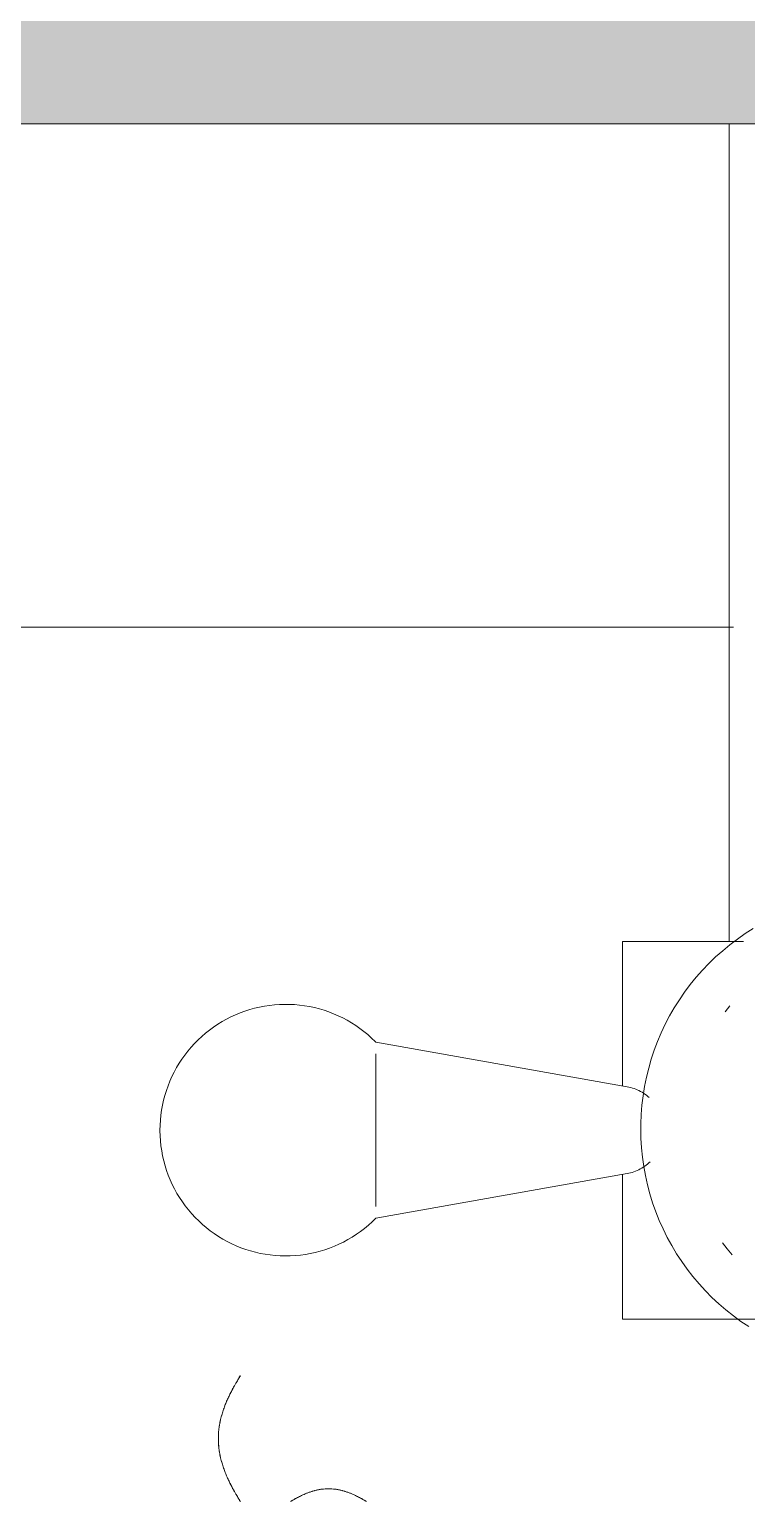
# Model space of a CAD drawing. Header units: metres. Extents: x -227.9 to -141.2, y 39.1 to 91.1.
# Drawn here: x -159.0686 to -159.0117, y 60.8775 to 60.9945 of the extents above; entities that cross this region are included whole.
import ezdxf

# ---------------------------------------------------------------- set-up
doc = ezdxf.new("R2010")
doc.units = ezdxf.units.M
doc.layers.add('I-WALL', color=7, linetype='Continuous', lineweight=5)
doc.layers.add('Q-SPCQ', color=7, linetype='Continuous', lineweight=5)

msp = doc.modelspace()

# ---------------------------------------------------------------- hatches: boundary and pattern name
at = {"layer": 'I-WALL', "true_color": 0xaaaaaa}
msp.add_hatch(color=253, dxfattribs=at).paths.add_polyline_path([(-158.4045819037776, 60.986976733406), (-158.4083824396734, 61.001976733406), (-159.1157084119211, 61.001976733406), (-159.111908454134, 60.986976733406), (-158.412318894037, 60.986976733406)])

# ---------------------------------------------------------------- linework, layer by layer
at = {"layer": 'I-WALL', "lineweight": 13}
msp.add_line((-159.1119084541339, 60.98697673340595), (-158.4200558842963, 60.98697673340595), dxfattribs=at)
at = {"layer": 'Q-SPCQ', "color": 9, "lineweight": 9, "true_color": 0xc0c0c0}
for p, q in [((-159.013053450197, 60.98697673340601), (-159.013053450197, 60.92197673340614)), ((-159.0983860017941, 60.94697673340608), (-159.0127127084597, 60.94697673340608)), ((-159.0678860017941, 60.94697673340608), (-159.0518860017941, 60.94697673340608)), ((-159.0518860017942, 60.94697673340608), (-159.0678860017941, 60.94697673340608)), ((-159.0215301976327, 60.92197673340614), (-159.0215301976327, 60.91048964798821)), ((-159.021359826764, 60.9219767334061), (-159.0215301976326, 60.9219767334061)), ((-159.0215301976326, 60.9219767334061), (-159.0165301976326, 60.9219767334061)), ((-159.0165301976326, 60.9219767334061), (-159.0119239367665, 60.9219767334061)), ((-159.0124094113587, 60.92218511322158), (-159.0130041761357, 60.92173371731101)), ((-159.0117970713082, 60.92261236381613), (-159.0124094113587, 60.92218511322158)), ((-159.0111681355977, 60.92301478558487), (-159.0117970713082, 60.92261236381613)), ((-159.0141372035209, 60.92076141556261), (-159.0146736535269, 60.92024206520014)), ((-159.0135804141424, 60.92125889822161), (-159.0141372035209, 60.92076141556261)), ((-159.0130041761357, 60.92173371731101), (-159.0135804141424, 60.92125889822161)), ((-159.015188905955, 60.919701677984), (-159.0156821365111, 60.91914111841846)), ((-159.0146736535269, 60.92024206520014), (-159.015188905955, 60.919701677984)), ((-159.0161525561316, 60.91856128327925), (-159.0165994122454, 60.91796310017888)), ((-159.0156821365111, 60.91914111841846), (-159.0161525561316, 60.91856128327925)), ((-159.017021989978, 60.91734752608274), (-159.0174196132954, 60.91671554577803)), ((-159.0165994122454, 60.91796310017888), (-159.017021989978, 60.91734752608274)), ((-159.0526309897387, 60.91599641859733), (-159.05226756057, 60.91616344526329)), ((-159.05226756057, 60.91616344526329), (-159.0518977428207, 60.91631580503524)), ((-159.0518977428207, 60.91631580503524), (-159.0515221281204, 60.91645325417007)), ((-159.0515221281204, 60.91645325417007), (-159.0511413173723, 60.91657557277848)), ((-159.0511413173723, 60.91657557277848), (-159.0507559197925, 60.91668256517677)), ((-159.0507559197925, 60.91668256517677), (-159.0503665519349, 60.91677406019993)), ((-159.0503665519349, 60.91677406019993), (-159.049973836705, 60.91684991147547)), ((-159.049973836705, 60.91684991147547), (-159.0495784023634, 60.91690999765749)), ((-159.0495784023634, 60.91690999765749), (-159.0491808815206, 60.91695422262096)), ((-159.0491808815206, 60.91695422262096), (-159.0487819101253, 60.91698251561534)), ((-159.0487819101253, 60.91698251561534), (-159.0483821264465, 60.91699483137787)), ((-159.0483821264465, 60.91699483137787), (-159.047982170053, 60.91699115020599)), ((-159.047982170053, 60.91699115020599), (-159.0475826807894, 60.91697147798877)), ((-159.0475826807894, 60.91697147798877), (-159.0471842977536, 60.91693584619756)), ((-159.0471842977536, 60.91693584619756), (-159.0467876582732, 60.91688431183563)), ((-159.0467876582732, 60.91688431183563), (-159.046393396887, 60.91681695734695)), ((-159.046393396887, 60.91681695734695), (-159.046002144329, 60.91673389048437)), ((-159.046002144329, 60.91673389048437), (-159.0456145265199, 60.91663524413711)), ((-159.0456145265199, 60.91663524413711), (-159.0452311635653, 60.91652117611829)), ((-159.0452311635653, 60.91652117611829), (-159.0448526687645, 60.91639186891243)), ((-159.0448526687645, 60.91639186891243), (-159.0444796476281, 60.91624752938345)), ((-159.0444796476281, 60.91624752938345), (-159.0441126969105, 60.91608838844383)), ((-159.0441126969105, 60.91608838844383), (-159.0437524036545, 60.91591470068511)), ((-159.0177916460848, 60.91606817029845), (-159.0181374931733, 60.91540643530665)), ((-159.0174196132954, 60.91671554577803), (-159.0177916460848, 60.91606817029845)), ((-159.0130085337368, 60.91688188503649), (-159.0133907467156, 60.91641077263783)), ((-159.0546456767179, 60.91470280296456), (-159.0543323668424, 60.91495143037594)), ((-159.0543323668424, 60.91495143037594), (-159.0540093651367, 60.91518732985859)), ((-159.0540093651367, 60.91518732985859), (-159.0536771883347, 60.91541012402365)), ((-159.0536771883347, 60.91541012402365), (-159.0533363678483, 60.91561945644802)), ((-159.0533363678483, 60.91561945644802), (-159.0529874489177, 60.91581499224442)), ((-159.0529874489177, 60.91581499224442), (-159.0526309897387, 60.91599641859733)), ((-159.0437524036545, 60.91591470068511), (-159.0433993442526, 60.91572674397065)), ((-159.0433993442526, 60.91572674397065), (-159.0430540835244, 60.9155248189911)), ((-159.0430540835244, 60.9155248189911), (-159.0427171738135, 60.91530924878338)), ((-159.0427171738135, 60.91530924878338), (-159.0423891541034, 60.91508037821378)), ((-159.0423891541034, 60.91508037821378), (-159.0420705491558, 60.91483857342642)), ((-159.0181374931733, 60.91540643530665), (-159.0184566012793, 60.91473139943746)), ((-159.0557922225674, 60.9135892608953), (-159.0555225253834, 60.91388462862668)), ((-159.0555225253834, 60.91388462862668), (-159.0552412323694, 60.91416897508457)), ((-159.0552412323694, 60.91416897508457), (-159.0549487935344, 60.91444184537529)), ((-159.0549487935344, 60.91444184537529), (-159.0546456767179, 60.91470280296456)), ((-159.0420705491558, 60.91483857342642), (-159.0417618686707, 60.91458422125739)), ((-159.0417618686707, 60.91458422125739), (-159.0414636064709, 60.91431772861588)), ((-159.0414636064709, 60.91431772861588), (-159.0411762397123, 60.91403952183328)), ((-159.0411762397123, 60.91403952183328), (-159.0411327368474, 60.91399541417557)), ((-159.021160946878, 60.91044127592504), (-159.0411327368474, 60.91399541417557)), ((-159.0187484598979, 60.91404414260428), (-159.0190126021176, 60.91334576427143)), ((-159.0184566012793, 60.91473139943746), (-159.0187484598979, 60.91404414260428)), ((-159.0567467163861, 60.91230727615479), (-159.0565275214251, 60.91264183890952)), ((-159.0565275214251, 60.91264183890952), (-159.0562951228548, 60.91296736858921)), ((-159.0562951228548, 60.91296736858921), (-159.0560498924635, 60.91328334441576)), ((-159.0560498924635, 60.91328334441576), (-159.0557922225674, 60.9135892608953)), ((-159.0411327368473, 60.90699541417553), (-159.0411327368473, 60.91305759200202)), ((-159.0192486053671, 60.91263738169526), (-159.0194560920916, 60.91192012813678)), ((-159.0190126021176, 60.91334576427143), (-159.0192486053671, 60.91263738169526)), ((-159.0573216819082, 60.91125480882624), (-159.0571441145038, 60.911613205931)), ((-159.0571441145038, 60.911613205931), (-159.0569523570727, 60.91196421555402)), ((-159.0569523570727, 60.91196421555402), (-159.0567467163861, 60.91230727615479)), ((-159.0194560920916, 60.91192012813678), (-159.0196347303566, 60.91119515104868)), ((-159.0577665194568, 60.91014107978174), (-159.0576331335127, 60.91051815650833)), ((-159.0576331335127, 60.91051815650833), (-159.057484775216, 60.91088959759867)), ((-159.057484775216, 60.91088959759867), (-159.0573216819082, 60.91125480882624)), ((-159.021160946878, 60.91044127592503), (-159.0210236396703, 60.91041399740773)), ((-159.0210236396703, 60.91041399740773), (-159.0208875331434, 60.9103812498865)), ((-159.0208875331434, 60.9103812498865), (-159.0207528450388, 60.91034308575043)), ((-159.0207528450388, 60.91034308575043), (-159.0206197908287, 60.91029956605396)), ((-159.0206197908287, 60.91029956605396), (-159.0204885833714, 60.91025076041933)), ((-159.0204885833714, 60.91025076041933), (-159.020359432571, 60.91019674692515)), ((-159.019784234379, 60.91046361023964), (-159.0199043649842, 60.9097266760189)), ((-159.0196347303566, 60.91119515104868), (-159.019784234379, 60.91046361023964)), ((-159.0580748310544, 60.90898210748353), (-159.0579875450245, 60.90937244043985)), ((-159.0579875450245, 60.90937244043985), (-159.0578847196591, 60.90975897066122)), ((-159.0578847196591, 60.90975897066122), (-159.0577665194568, 60.91014107978174)), ((-159.020359432571, 60.91019674692515), (-159.0202325450411, 60.91013761198148)), ((-159.0202325450411, 60.91013761198148), (-159.0201081237747, 60.91007345019162)), ((-159.0201081237747, 60.91007345019162), (-159.0199863678193, 60.91000436420076)), ((-159.0199043649842, 60.9097266760189), (-159.019994929989, 60.90898552732403)), ((-159.0199863678193, 60.91000436420076), (-159.0198674719585, 60.90993046453172)), ((-159.0198674719585, 60.90993046453172), (-159.0197516264002, 60.90985186940823)), ((-159.0197516264002, 60.90985186940823), (-159.0196390164727, 60.90976870456571)), ((-159.0196390164727, 60.90976870456571), (-159.0195298223278, 60.90968110305016)), ((-159.0195298223278, 60.90968110305016), (-159.0194242186529, 60.90958920500534)), ((-159.058242182339, 60.90779456111527), (-159.0582022516345, 60.90819253624847)), ((-159.0582022516345, 60.90819253624847), (-159.0581464381097, 60.90858859624172)), ((-159.0581464381097, 60.90858859624172), (-159.0580748310544, 60.90898210748353)), ((-159.0200557845085, 60.90824134983482), (-159.0200868311887, 60.90749533407651)), ((-159.019994929989, 60.90898552732403), (-159.0200557845085, 60.90824134983482)), ((-159.058274165276, 60.90699541417558), (-159.0582661663426, 60.90739530751744)), ((-159.0582739733767, 60.90693346300207), (-159.058274165276, 60.90699541417558)), ((-159.0582634972107, 60.90653362688846), (-159.0582739733767, 60.90693346300207)), ((-159.0582661663426, 60.90739530751744), (-159.058242182339, 60.90779456111527)), ((-159.0411327368473, 60.90093323634904), (-159.0411327368473, 60.90699541417553)), ((-159.0200868311887, 60.90749533407651), (-159.0200911828781, 60.90709227844413)), ((-159.0200911828781, 60.90709227844413), (-159.0200762506435, 60.90634576626313)), ((-159.0582370402444, 60.90613452953599), (-159.0582634972107, 60.90653362688846)), ((-159.0581946448036, 60.9057368094153), (-159.0582370402444, 60.90613452953599)), ((-159.0581363787117, 60.90534110279374), (-159.0581946448036, 60.9057368094153)), ((-159.0200762506435, 60.90634576626313), (-159.0200314778279, 60.90560044834239)), ((-159.0200314778279, 60.90560044834239), (-159.0199569360585, 60.90485751703155)), ((-159.0580623351821, 60.90494804271751), (-159.0581363787117, 60.90534110279374)), ((-159.0579726326688, 60.90455825799884), (-159.0580623351821, 60.90494804271751)), ((-159.0578674146765, 60.90417237221016), (-159.0579726326688, 60.90455825799884)), ((-159.0199569360585, 60.90485751703155), (-159.019852744586, 60.90411816086227)), ((-159.0194380453855, 60.90438916325568), (-159.0195441362713, 60.90429782809944)), ((-159.0193356917932, 60.90448466785744), (-159.0194380453855, 60.90438916325568)), ((-159.0577468495317, 60.90379100268641), (-159.0578674146765, 60.90417237221016)), ((-159.0576111301127, 60.90341475953747), (-159.0577468495317, 60.90379100268641)), ((-159.0574604735418, 60.90304424467212), (-159.0576111301127, 60.90341475953747)), ((-159.0411327368474, 60.89999541417558), (-159.021160946878, 60.90354955242611)), ((-159.0215301976327, 60.90350118036294), (-159.0215301976327, 60.89197673340614)), ((-159.0210418299454, 60.90357288806706), (-159.021160946878, 60.90354955242612)), ((-159.0209055511952, 60.90360491132516), (-159.0210418299454, 60.90357288806706)), ((-159.0207706620422, 60.90364235866457), (-159.0209055511952, 60.90360491132516)), ((-159.0206373782804, 60.90368517017751), (-159.0207706620422, 60.90364235866457)), ((-159.0205059131353, 60.9037332773747), (-159.0206373782804, 60.90368517017751)), ((-159.0203764769231, 60.90378660329488), (-159.0205059131353, 60.9037332773747)), ((-159.020249276714, 60.90384506262796), (-159.0203764769231, 60.90378660329488)), ((-159.0201245160014, 60.90390856185147), (-159.020249276714, 60.90384506262796)), ((-159.0200023943757, 60.90397699938023), (-159.0201245160014, 60.90390856185147)), ((-159.0198831072054, 60.90405026572875), (-159.0200023943757, 60.90397699938023)), ((-159.0197668453247, 60.90412824368653), (-159.0198831072054, 60.90405026572875)), ((-159.019852744586, 60.90411816086227), (-159.0197190700947, 60.90338356264667)), ((-159.0196537947277, 60.90421080850546), (-159.0197668453247, 60.90412824368653)), ((-159.0197190700947, 60.90338356264667), (-159.0195561264352, 60.90265489758519)), ((-159.0195441362713, 60.90429782809944), (-159.0196537947277, 60.90421080850546)), ((-159.0572951208373, 60.9026800508351), (-159.0574604735418, 60.90304424467212)), ((-159.0571153365283, 60.90232276065887), (-159.0572951208373, 60.9026800508351)), ((-159.0569214082313, 60.90197294573148), (-159.0571153365283, 60.90232276065887)), ((-159.0195561264352, 60.90265489758519), (-159.0193641742826, 60.9019333313865)), ((-159.0567136461902, 60.90163116568221), (-159.0569214082313, 60.90197294573148)), ((-159.05649238278, 60.9012979672862), (-159.0567136461902, 60.90163116568221)), ((-159.0562579719748, 60.90097388358983), (-159.05649238278, 60.9012979672862)), ((-159.0560107887822, 60.90065943305788), (-159.0562579719748, 60.90097388358983)), ((-159.0193641742826, 60.9019333313865), (-159.0191435207193, 60.90122001840257)), ((-159.0191435207193, 60.90122001840257), (-159.0188945187441, 60.90051609978203)), ((-159.0557512286422, 60.9003551187441), (-159.0560107887822, 60.90065943305788)), ((-159.0554797067959, 60.9000614274865), (-159.0557512286422, 60.9003551187441)), ((-159.0551966576203, 60.89977882912844), (-159.0554797067959, 60.9000614274865)), ((-159.0549025339337, 60.89950777576698), (-159.0551966576203, 60.89977882912844)), ((-159.0414183745678, 60.89971543246097), (-159.0417149800908, 60.8994470971641)), ((-159.0411327368474, 60.89999541417558), (-159.0414183745678, 60.89971543246097)), ((-159.0188945187441, 60.90051609978203), (-159.0186175667069, 60.89982270164452)), ((-159.0186175667069, 60.89982270164452), (-159.018313107672, 60.89914093327912)), ((-159.0545978062711, 60.89924870102971), (-159.0549025339337, 60.89950777576698)), ((-159.054282962132, 60.89900201938093), (-159.0545978062711, 60.89924870102971)), ((-159.0539585051997, 60.89876812545864), (-159.054282962132, 60.89900201938093)), ((-159.0536249545361, 60.89854739344324), (-159.0539585051997, 60.89876812545864)), ((-159.0532828437511, 60.89834017645887), (-159.0536249545361, 60.89854739344324)), ((-159.0426657752707, 60.89871616532388), (-159.0430013430336, 60.89849851205771)), ((-159.0423391797353, 60.89894706362205), (-159.0426657752707, 60.89871616532388)), ((-159.0420220789108, 60.89919083756423), (-159.0423391797353, 60.89894706362205)), ((-159.0417149800908, 60.8994470971641), (-159.0420220789108, 60.89919083756423)), ((-159.018313107672, 60.89914093327912), (-159.0179816287088, 60.89847188536978)), ((-159.052932720149, 60.89814680600849), (-159.0532828437511, 60.89834017645887)), ((-159.052575143853, 60.89796759144357), (-159.052932720149, 60.89814680600849)), ((-159.0522106869086, 60.89780281946921), (-159.052575143853, 60.89796759144357)), ((-159.0518399323694, 60.89765275368538), (-159.0522106869086, 60.89780281946921)), ((-159.0514634733636, 60.89751763416534), (-159.0518399323694, 60.89765275368538)), ((-159.0510819121451, 60.8973976770715), (-159.0514634733636, 60.89751763416534)), ((-159.0506958591305, 60.89729307430961), (-159.0510819121451, 60.8973976770715)), ((-159.0455548576803, 60.89737224597587), (-159.0459418569254, 60.8972712001838)), ((-159.0451722087472, 60.8974886867842), (-159.0455548576803, 60.89737224597587)), ((-159.0447945222829, 60.89762033632838), (-159.0451722087472, 60.8974886867842)), ((-159.0444224025051, 60.8977669839972), (-159.0447945222829, 60.89762033632838)), ((-159.0440564447261, 60.89792839518568), (-159.0444224025051, 60.8977669839972)), ((-159.0436972344002, 60.89810431167036), (-159.0440564447261, 60.89792839518568)), ((-159.0433453461874, 60.89829445202236), (-159.0436972344002, 60.89810431167036)), ((-159.0430013430336, 60.89849851205771), (-159.0433453461874, 60.89829445202236)), ((-159.0179816287088, 60.89847188536978), (-159.0176236601131, 60.89781662825045)), ((-159.0176236601131, 60.89781662825045), (-159.0172397745581, 60.89717621019273)), ((-159.0135891523621, 60.89803434318376), (-159.0132172002582, 60.89755508825604)), ((-159.0132172002582, 60.89755508825604), (-159.0128263805908, 60.89709109079813)), ((-159.0503059319225, 60.89720399322179), (-159.0506958591305, 60.89729307430961)), ((-159.0499127543212, 60.89713057631879), (-159.0503059319225, 60.89720399322179)), ((-159.049516955327, 60.89707294105195), (-159.0499127543212, 60.89713057631879)), ((-159.0491191681338, 60.89703117962543), (-159.049516955327, 60.89707294105195)), ((-159.0487200291163, 60.89700535884861), (-159.0491191681338, 60.89703117962543)), ((-159.0483201768118, 60.89699552002921), (-159.0487200291163, 60.89700535884861)), ((-159.0479202508986, 60.89700167890725), (-159.0483201768118, 60.89699552002921)), ((-159.0475208911729, 60.89702382562983), (-159.0479202508986, 60.89700167890725)), ((-159.0471227365252, 60.89706192476693), (-159.0475208911729, 60.89702382562983)), ((-159.0467264239177, 60.89711591536804), (-159.0471227365252, 60.89706192476693)), ((-159.0463325873663, 60.89718571105974), (-159.0467264239177, 60.89711591536804)), ((-159.0459418569254, 60.8972712001838), (-159.0463325873663, 60.89718571105974)), ((-159.0172397745581, 60.89717621019273), (-159.0168305861788, 60.89655165572889)), ((-159.0168305861788, 60.89655165572889), (-159.0163967495895, 60.89594396401285)), ((-159.0163967495895, 60.89594396401285), (-159.015938958836, 60.89535410722173)), ((-159.015938958836, 60.89535410722173), (-159.0154579462859, 60.89478302900054)), ((-159.0154579462859, 60.89478302900054), (-159.0149544814568, 60.89423164295264)), ((-159.0149544814568, 60.89423164295264), (-159.0144293697849, 60.89370083117806)), ((-159.0144293697849, 60.89370083117806), (-159.0138834513369, 60.89319144286243)), ((-159.0138834513369, 60.89319144286243), (-159.0133175994658, 60.89270429291837)), ((-159.0133175994658, 60.89270429291837), (-159.012732719414, 60.89224016068188)), ((-159.0165301976326, 60.8919767334061), (-159.0215301976326, 60.8919767334061)), ((-159.0215301976326, 60.8919767334061), (-159.021359826764, 60.8919767334061)), ((-159.0097647109338, 60.8919767334061), (-159.0165301976326, 60.8919767334061)), ((-159.012732719414, 60.89224016068188), (-159.0121297468647, 60.89179978866552)), ((-159.0121297468647, 60.89179978866552), (-159.0115096464454, 60.89138388137059))]:
    msp.add_line(p, q, dxfattribs=at)
for points, knots in [([(-159.0518860017941, 60.87747673340608), (-159.0518860017942, 60.8774830575658), (-159.0519222965309, 60.87754262912319), (-159.0521137515715, 60.87784089440339), (-159.0524640258248, 60.87844641147054), (-159.0528132592114, 60.87914384180339), (-159.0530135594985, 60.87959634891344), (-159.0531530689785, 60.87995232972605), (-159.0532835998091, 60.88033218828588), (-159.0534467833597, 60.88087409104644), (-159.0535547556824, 60.88137033333275), (-159.0536037862535, 60.88180155953069), (-159.053627722531, 60.88209837084956), (-159.0536396971311, 60.8824773189951), (-159.0536248834209, 60.88293379757544), (-159.0535693020145, 60.88351594932499), (-159.0534464612777, 60.8840804188788), (-159.0533041340822, 60.88455392937674), (-159.0532176415249, 60.88481238360823), (-159.0530862656816, 60.88518440808496), (-159.0528634884447, 60.88570960199238), (-159.0524627314839, 60.8865093876916), (-159.0521137610654, 60.88711256696019), (-159.0519222593053, 60.88741083770726), (-159.0518860017942, 60.8874703704726), (-159.0518860017942, 60.88747673340608)], [0, 0, 0, 0, 0.0555555555555556, 0.1111111111111111, 0.2222222222222222, 0.2777777777777778, 0.3055555555555556, 0.3333333333333333, 0.3611111111111111, 0.3888888888888888, 0.4444444444444445, 0.4583333333333333, 0.4722222222222223, 0.5, 0.5277777777777778, 0.5555555555555556, 0.6111111111111112, 0.638888888888889, 0.6527777777777777, 0.6666666666666666, 0.7222222222222222, 0.7777777777777777, 0.888888888888889, 0.9444444444444444, 1, 1, 1, 1]), ([(-159.0518860017941, 60.87747673340609), (-159.0518935685124, 60.87747673340611), (-159.0519232057661, 60.87751792276053), (-159.0520002760933, 60.87764999684588), (-159.0520748965612, 60.87778597317496), (-159.0521741718393, 60.87795653453706), (-159.052296733355, 60.87815935403227), (-159.052408520678, 60.87835399350147), (-159.0524998118833, 60.87852428251672), (-159.052566895051, 60.87865929108625), (-159.0526359086153, 60.8788007854163), (-159.0527344609784, 60.87899709005764), (-159.0528635008801, 60.87925704566892), (-159.0529909023189, 60.87953644270287), (-159.0530862626193, 60.87977193540054), (-159.0531517717638, 60.87995482793058), (-159.0532149190454, 60.88014349242991), (-159.0533007515749, 60.88040149167874), (-159.0534039101524, 60.88073566197986), (-159.0535100750243, 60.88115275042553), (-159.0535715695903, 60.88151082349929), (-159.0536018920423, 60.88180323659175), (-159.0536243258977, 60.88209995100035), (-159.0536353674514, 60.88247577861929), (-159.0536244549315, 60.88285163994427), (-159.0536020998591, 60.88314842649221), (-159.0535718316861, 60.88344092544115), (-159.0535103441723, 60.88379924572844), (-159.0534041391983, 60.8842167651775), (-159.053300946656, 60.88455124189658), (-159.0532151112643, 60.88480938242597), (-159.0531519787781, 60.88499808861915), (-159.0530865124714, 60.88518093098194), (-159.0529912413718, 60.88541626013988), (-159.0528639858775, 60.8856953612), (-159.052735078333, 60.88595508409042), (-159.0526365874576, 60.88615132319023), (-159.0525675886021, 60.8862928454873), (-159.0525004804463, 60.88642795829027), (-159.0524091153185, 60.88659844289662), (-159.0522971814621, 60.8867933866275), (-159.0521744219471, 60.88699653676307), (-159.0520750110586, 60.88716729931677), (-159.0520003279261, 60.88730337640761), (-159.0519231940957, 60.88743553636163), (-159.0518935534861, 60.88747673340606), (-159.0518860017941, 60.88747673340608)], [0, 0, 0, 0, 0.0555555555555556, 0.0833333333333333, 0.1111111111111111, 0.1388888888888889, 0.1666666666666666, 0.1944444444444444, 0.2083333333333333, 0.2222222222222222, 0.2361111111111111, 0.25, 0.2777777777777778, 0.3055555555555556, 0.3194444444444444, 0.3333333333333333, 0.3472222222222222, 0.3611111111111111, 0.3888888888888888, 0.4166666666666666, 0.4444444444444445, 0.4583333333333333, 0.4722222222222223, 0.5, 0.5277777777777778, 0.5416666666666669, 0.5555555555555556, 0.5833333333333334, 0.6111111111111112, 0.638888888888889, 0.6527777777777777, 0.6666666666666666, 0.6805555555555556, 0.6944444444444445, 0.7222222222222223, 0.75, 0.763888888888889, 0.7777777777777778, 0.7916666666666669, 0.8055555555555555, 0.8333333333333331, 0.861111111111111, 0.888888888888889, 0.9166666666666666, 0.9444444444444444, 1, 1, 1, 1]), ([(-159.0418605605324, 60.87747673340609), (-159.0418642419455, 60.8774767334061), (-159.0418999995987, 60.87749790355253), (-159.0420802878622, 60.87760961771), (-159.0424453641401, 60.87781374301863), (-159.0429303426961, 60.87804721263622), (-159.0432829578093, 60.87819011319982), (-159.0435890319018, 60.87829035669114), (-159.0439176532365, 60.8783845448411), (-159.044259354019, 60.8784549651504), (-159.0446112272426, 60.87848699479375), (-159.044886529228, 60.87849549788703), (-159.0451618053834, 60.87848691289799), (-159.0455136170998, 60.8784548069832), (-159.0458550276161, 60.87838442963995), (-159.0461833626456, 60.87829027078443), (-159.0464892768735, 60.8781900146914), (-159.0468421942658, 60.87804689489338), (-159.0473276203308, 60.87781328042684), (-159.0476917793562, 60.87760957824625), (-159.0478719856426, 60.87749789203785), (-159.0479077362839, 60.87747673340609), (-159.0479114430559, 60.87747673340609)], [0, 0, 0, 0, 0.0555555555555556, 0.1111111111111111, 0.2222222222222222, 0.2777777777777778, 0.3333333333333333, 0.3611111111111111, 0.3888888888888888, 0.4444444444444445, 0.4722222222222223, 0.5, 0.5277777777777778, 0.5555555555555556, 0.6111111111111112, 0.638888888888889, 0.6666666666666666, 0.7222222222222222, 0.7777777777777777, 0.888888888888889, 0.9444444444444444, 1, 1, 1, 1]), ([(-159.0418605605324, 60.87747673340608), (-159.0418605605324, 60.87748114411006), (-159.0418853438323, 60.87749842834803), (-159.0419649642148, 60.87754339547743), (-159.0420470069107, 60.87758691133444), (-159.0421500054503, 60.877644898619), (-159.0422726277013, 60.87771630860935), (-159.0424138459631, 60.8777951537019), (-159.042573179107, 60.87787342359459), (-159.0427483610211, 60.87795613766121), (-159.0429374786044, 60.87804666123057), (-159.0431407958988, 60.87813604030105), (-159.0433588543733, 60.87821485736039), (-159.04359076813, 60.87828786826934), (-159.0438335556958, 60.87835981133145), (-159.0440860771515, 60.87842080414474), (-159.0443458960441, 60.87846299348172), (-159.0446131518524, 60.87848503012248), (-159.0448854257304, 60.87849309846694), (-159.0451577298732, 60.87848511849629), (-159.0454250463274, 60.87846314245641), (-159.0456850395656, 60.87842095795319), (-159.0459378231926, 60.87835994181458), (-159.046180830145, 60.87828797637016), (-159.046412844729, 60.87821496866896), (-159.0466307776131, 60.87813622138057), (-159.0468338718812, 60.87804694815289), (-159.0470228144407, 60.87795651984613), (-159.0471979792843, 60.87787384768612), (-159.047357486614, 60.8777955242239), (-159.0474989309124, 60.87771657384206), (-159.0476217590878, 60.87764504527081), (-159.0477248813253, 60.87758697701954), (-159.047806984781, 60.87754342413322), (-159.0478866561491, 60.87749841981089), (-159.0479114430559, 60.87748113443115), (-159.0479114430559, 60.87747673340608)], [0, 0, 0, 0, 0.0555555555555556, 0.0833333333333333, 0.1111111111111111, 0.1388888888888889, 0.1666666666666666, 0.1944444444444444, 0.2222222222222222, 0.25, 0.2777777777777778, 0.3055555555555556, 0.3333333333333333, 0.3611111111111111, 0.3888888888888888, 0.4166666666666666, 0.4444444444444445, 0.4722222222222223, 0.5, 0.5277777777777778, 0.5555555555555556, 0.5833333333333334, 0.6111111111111112, 0.638888888888889, 0.6666666666666666, 0.6944444444444445, 0.7222222222222223, 0.75, 0.7777777777777778, 0.8055555555555555, 0.8333333333333331, 0.861111111111111, 0.888888888888889, 0.9166666666666666, 0.9444444444444444, 1, 1, 1, 1])]:
    msp.add_open_spline(points, degree=3, knots=knots, dxfattribs=at)

doc.saveas('drawing.dxf')
